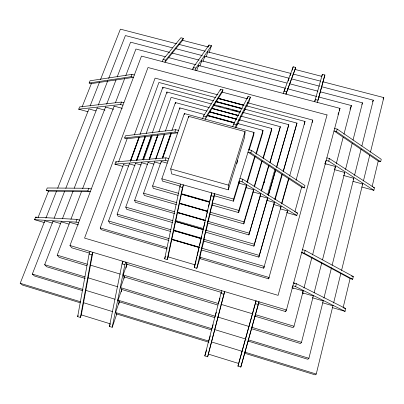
<?xml version="1.0" encoding="UTF-8"?>
<svg xmlns="http://www.w3.org/2000/svg" width="404" height="404" viewBox="0 0 404 404"><rect width="100%" height="100%" fill="white"/><g stroke="black" fill="none" stroke-linecap="round" stroke-linejoin="round"><path stroke-width="0.61" d="M228.3 189.824L228.447 185.133L245.061 131.623L188.693 116.342L170.715 168.943L171.614 173.887L228.3 189.824L244.622 137.143L245.061 131.623M237.239 125.124L237.33 123.417L236.007 127.614M214.216 195.723L233.512 201.182L233.628 199.071L254.01 132.416L184.33 113.544L161.852 178.795L162.357 181.058L180.447 186.173M239.163 120.882L239.229 119.766L237.926 123.897M242.829 113.58L242.91 112.393L241.648 116.418M244.546 110.822L244.627 109.691M212.019 205.02L238.673 212.6L238.845 210.439L246.652 184.547M209.812 214.165L243.789 223.882L244.001 221.867L253.672 189.35M254.01 132.416L253.732 135.022L249.137 150.061M255.065 156.737L254.672 156.479L246.945 182.068M237.491 123.462L262.999 130.351L262.62 133.143L256.267 154.212M207.818 223.099L248.879 234.906L260.651 193.844M262.034 161.287L261.757 161.105L254.187 186.547M239.037 119.71L271.766 128.528L271.316 131.27L263.272 158.333M206.025 232.26L253.889 246.097L267.66 197.728M268.897 165.766L268.635 165.595L261.216 190.88M80.391 317.453L91.915 254.894L92.854 252.323L81.31 314.893L80.391 317.453L77.669 316.61L89.097 254.05L90.036 251.48M240.9 116.105L280.346 126.71L270.13 162.423M116.791 313.898L112.206 327.285L109.454 326.437L122.028 263.873L122.932 261.277L122.437 263.731M112.206 327.285L124.876 264.721L125.78 262.125L126.901 264.251L123.175 274.983L124.316 276.942L120.604 287.663L121.766 289.461L118.069 300.172L119.251 301.818L115.564 312.519L116.756 313.994M118.771 304.177L119.397 301.106M121.271 291.89L121.771 289.436M124.023 278.376L124.402 276.533M126.149 267.928L127.028 263.63M208.499 206.914L211.741 192.885L194.253 267.554L196.814 268.312L214.423 193.642C215.115 197.662 211.555 201.081 212.317 205.101C210.045 210.408 210.221 216.034 207.949 221.336C207.59 228.058 204.177 234.416 203.909 241.137L258.858 257.106L274.457 201.995M167.185 259.56L182.487 187.592L183.391 184.881L168.069 256.873L167.185 259.56L164.65 258.812L179.825 186.84L180.734 184.128M242.476 112.277L288.789 124.695L276.629 167.478M196.091 260.58L195.102 264.847L168.069 256.873M196.374 259.358L196.935 256.919M197.218 255.702L198.909 248.384M199.616 245.334L201.727 236.183M202.434 233.138L203 230.699M203.56 228.255L204.974 222.16M206.101 217.281L206.666 214.842M206.944 213.62L207.792 209.964M282.305 174.518L281.901 174.255L274.76 199.263M332.209 307.555L345.041 311.348L345.708 308.545L296.364 283.679L293.647 282.881L294.774 283.446M352.677 279.27L304.394 253.268L301.717 252.495L350.111 278.523L352.677 279.27L353.323 276.553L305.141 250.445L302.465 249.677M361.742 186.986L373.857 190.314L374.452 187.825L329.411 158.565L326.841 157.863M380.664 161.721L336.527 131.608L333.992 130.931L378.23 161.065L380.664 161.721L381.245 159.297L337.189 129.103L334.658 128.432M243.935 108.923L296.97 123.109L283.366 171.22M343.107 307.782L350.111 278.523M372.129 186.542L378.23 161.065M244.516 353.187L315.12 374.846L316.246 374.043L333.022 305.394M333.608 303L340.809 273.518M341.557 270.453L362.827 183.411M363.428 180.962L369.721 155.217M370.468 152.151L383.8 97.596L322.826 81.754M201.51 249.995L263.741 268.175L264.186 266.413L201.212 248.031M258.545 303.495L259.009 301.803L248.071 341.062L307.858 359.272L308.914 358.272L323.25 300.783M323.917 298.122L331.492 267.756M332.103 265.312L353.919 177.851M354.53 175.407L361.09 149.106M361.853 146.046L373.296 100.177L321.397 86.653M251.091 328.578L300.531 343.536L301.5 342.339L313.327 295.905M314.105 292.849L321.73 262.908M322.508 259.858L344.758 172.483L334.265 169.584M345.536 169.428L352.227 143.157M353.005 140.102L362.499 102.833L320.387 91.819M207.646 356.798L224.629 291.567L207.646 356.798L204.808 355.919L221.69 290.688M288.855 178.79L288.587 178.613L281.583 203.47M254.53 316.044L293.132 327.639L294.016 326.24L303.212 290.885M303.944 288.067L311.928 257.353M312.565 254.914L335.547 166.524L324.968 163.615L326.159 160.439L328.73 161.14L373.857 190.314M336.34 163.474L343.178 137.183M343.95 134.214L351.399 105.56L318.438 96.915M304.207 124.457L305 121.453L245.95 105.691M258.464 303.47L285.658 311.575L285.981 310.358M338.022 114.468L338.507 112.645M285.658 311.575L286.456 309.974L339.986 108.368L141.476 56.095L69.968 245.506L71.725 247.803L89.254 253.03M345.041 311.348L295.597 286.587L296.364 283.679M304.394 253.268L305.141 250.445M328.73 161.14L329.411 158.565M336.527 131.608L337.189 129.103M244.678 353.237L248.071 341.062M324.887 74.998L318.009 100.202L315.292 99.485L314.671 101.702L322.362 74.346L324.887 74.998L320.21 91.996M286.855 212.681L296.809 215.489L297.465 213.08L242.809 179.24L239.936 178.437M304.333 187.885L250.828 152.894L247.985 152.116L301.642 187.138L304.333 187.885L304.975 185.542L251.571 150.45L248.733 149.672M294.905 211.716L301.642 187.138M237.951 366.165L256.035 300.914L237.951 366.165L240.819 367.054L244.708 353.136M317.347 102.495L320.291 91.794M199.743 258.585L268.665 278.821L287.628 210.641M296.066 180.26L312.777 120.109L247.637 102.757M322.362 74.346L321.796 76.371L295.102 69.458L285.906 94.127L295.693 67.448L293.193 66.801L283.209 93.42M240.819 367.054L258.252 304.505L255.278 303.616M263.741 268.175L281.093 206.363M281.775 203.939L288.946 178.467M289.628 176.038L305 121.453M275.149 199.571L282.421 174.084M283.113 171.655L296.97 123.109M258.858 257.106L273.877 204.485M275.255 199.647L275.599 198.435M312.08 122.538L312.777 120.109M267.549 194.799L274.841 169.645L275.715 169.882L268.382 195.314M268.357 195.314L275.695 169.963M276.568 166.943L288.789 124.695M253.889 246.097L267.534 198.925M270.503 188.648L270.857 187.436M287.027 212.726L287.557 210.903L280.437 208.893L281.027 206.59L273.851 204.57L274.331 202.429L267.105 200.394L267.549 198.106L260.267 196.061L260.595 194.036L253.268 191.981L253.566 189.708L246.193 187.643L246.43 185.279L239.006 183.204L239.168 180.952L242.041 181.755L296.809 215.489M295.102 69.458L295.693 67.448M261.484 191.047L268.988 165.418M269.877 162.393L280.346 126.71M248.879 234.906L260.742 194.435M264.11 182.962L264.463 181.749M288.153 81.113L289.011 78.209M290.158 75.72L290.835 73.442M292.168 70.276L293.193 66.801M268.665 278.821L269.059 277.482L199.475 257.06M218.382 303.545L219.943 298.319M215.125 316.231L216.332 312.166M211.903 328.74L213.115 324.68M254.389 186.941L262.09 161.05M262.989 158.035L271.766 128.528M208.732 341.082L210.282 335.865M243.789 223.882L253.439 191.405M204.808 355.919L206.575 349.98M284.492 90.597L285.027 88.794M247.354 182.315L255.187 156.247M255.914 153.838L262.999 130.351M238.673 212.6L246.652 186.113M242.041 181.755L242.809 179.24M250.828 152.894L251.571 150.45M233.512 201.182L239.395 181.936M236.84 163.595L237.764 160.61M243.425 113.09L244.667 109.12M203.909 241.137C202.303 246.824 200.606 252.859 199.849 258.616M245.167 109.726L246.395 105.813M247.016 106.176L248.056 102.868M196.814 268.312L200.081 257.878M248.571 103.091L250.435 97.147L248.061 96.516L233.578 124.114L232.77 126.664M235.375 127.371L236.183 124.816L250.435 97.147M203.207 229.472L203.48 228.613L175.785 220.619L175.503 221.473L203.227 229.704M199.106 247.415L199.202 247.122L171.841 239.138L171.745 239.431L199.116 247.49M239.799 120.235L241.082 116.155M194.253 267.554L194.935 265.388M248.061 96.516L247.339 98.808L222.215 92.132L205.242 119.21L206.085 116.68L222.963 89.855L220.614 89.233L203.51 115.983L202.667 118.513M238.567 115.478L238.491 115.726L211.908 108.58L211.989 108.338L238.562 115.589M222.215 92.132L222.963 89.855M164.65 258.812L165.438 256.414M220.225 90.41L220.614 89.233M203.076 61.358L204.828 56.267L204.873 57.398M208.525 46.5L209.03 45.031L211.464 45.662L209.141 52.439M206.217 56.651L207.853 51.879M196.677 70.715L198.5 65.438L198.566 66.574M109.454 326.437L110.166 324.372M199.924 65.968L201.712 60.782L201.768 61.918M178.098 195.369L153.262 188.304L152.641 185.951L161.14 161.519M162.383 157.944L171.089 132.911M171.917 130.527L179.795 107.878L204.697 114.605M162.458 157.954L170.897 133.466L171.301 133.578L162.837 157.924M195.188 70.235L195.93 68.099L211.464 45.662M166.004 157.823L115.766 161.873L114.923 164.15L165.155 160.282L166.004 157.823L168.811 158.605M175.745 129.684L125.427 135.789L124.604 138.011L174.917 132.073L175.745 129.684L178.512 130.442M209.03 45.031L193.314 67.412L192.572 69.549L193.289 68.523M176.442 204.621L144.284 195.425L143.592 193.183L154.611 161.792M155.626 159.075L164.383 133.956M165.423 130.997L175.402 102.566L206.919 111.06M155.888 159.055L164.554 134.36L164.287 134.391M174.609 213.549L135.36 202.263L134.658 200.283L148.147 162.206M149.202 159.232L157.843 134.835M158.893 131.861L171.119 97.349L209.348 107.626M149.126 159.595L157.767 135.047L158.035 135.123L149.379 159.575M143.536 160.029L152.182 135.8L151.338 135.572L151.414 135.89M183.31 38.38L165.68 60.145L164.908 62.267L182.613 40.324L183.31 38.38L180.901 37.754L163.09 59.464L162.317 61.58M172.705 222.629L126.664 209.317L125.775 207.111L141.673 162.615M142.733 159.651L151.429 135.325M152.273 132.951L166.903 92.016L211.393 103.944M142.976 159.499L151.202 136.481M339.234 110.464L339.986 108.368M170.634 231.467L118.059 216.185L117.135 214.14L135.512 163.145M136.365 160.772L145.127 136.456L145.541 136.572L137.118 159.974M146.192 133.492L162.863 87.239L213.458 100.773M136.527 160.59L145.127 136.461M77.669 316.61L78.078 315.468M168.882 240.461L109.671 223.159L108.575 220.993L129.437 163.564M130.3 161.196L139.117 136.926M139.976 134.557L158.903 82.461L215.514 97.571M130.411 161.08L139.006 137.224L139.289 137.299L130.664 161.06M167.211 249.031L101.197 229.644L100.243 227.947L123.442 164.574M134.285 134.966L155.096 78.108L217.806 94.814M118.549 162.014L127.149 138.713L177.689 132.835L174.917 132.073M77.018 219.387L35.582 217.135L34.562 219.68L75.987 222.109L77.018 219.387L79.548 220.129M88.809 188.274L47.228 187.981L46.238 190.461L87.804 190.915L88.809 188.274L91.304 188.991M121.473 102.066L79.608 106.919L78.694 109.201L120.554 104.484L121.473 102.066L123.871 102.717M131.962 74.371L90.047 80.785L89.158 83.007L131.073 76.725L131.962 74.371L134.335 75.003M86.85 265.691L59.105 257.358L57.211 255.187L69.806 222.2M70.932 219.256L81.522 191.526M82.628 188.628L114.12 106.161M115.468 102.626L124.695 78.472M125.816 75.528L135.941 49.02L165.236 56.712M85.279 278.422L46.687 266.751L44.667 264.711L61.262 221.735M62.398 218.791L73.079 191.122M74.215 188.178L105.58 106.939M106.666 104.136L116.039 79.861M117.175 76.917L130.588 42.183L169.645 52.399M349.98 109.206L351.399 105.56M82.759 290.698L34.476 275.993L32.33 274.074L52.964 221.2M54.111 218.266L64.655 191.238M65.802 188.304L97.207 107.823M98.273 105.096L107.752 80.8M108.671 78.447L125.407 35.562L172.417 47.818M80.376 302.833L22.447 285.062L20.2 283.285L44.728 221.069M45.884 218.135L56.53 191.137M57.686 188.203L88.92 108.974L96.056 110.878M90.077 106.04L99.566 81.977M100.49 79.628L120.387 29.154L176.487 43.728M37.936 217.827L48.566 191.132L90.304 191.632L87.804 190.915M82.083 106.949L91.38 83.608L133.446 77.356L131.073 76.725M334.694 168.554L335.552 166.504M361.848 104.389L362.499 102.833M372.604 101.722L373.296 100.177M344.082 173.942L344.769 172.452M292.228 287.194L292.88 285.79L295.597 286.587M383.078 99.116L383.8 97.596M353.323 179.255L353.808 178.29L343.39 175.437M302.702 291.845L303.192 290.951L292.011 287.658M362.171 184.941L362.681 184.017L352.955 181.351M182.613 40.324L208.358 46.99M178.927 44.364L205.146 51.177M207.585 51.808L291.117 73.513M292.945 73.988L320.458 81.138M175.472 48.611L202.338 55.616M204.778 56.252L289.037 78.214M291.481 78.851L319.564 86.173M172.084 53.035L198.94 60.06M201.379 60.696L286.82 83.042M289.264 83.678L317.948 91.183M168.286 57.509L195.92 64.761M198.197 65.357L285.482 88.264M287.31 88.744L316.61 96.43M163.09 59.464L165.68 60.145M193.314 67.412L195.93 68.099M283.866 91.223L286.557 91.93M217.948 98.217L243.516 105.045M243.955 105.277L218.271 98.303L218.19 98.561L243.88 105.419M215.898 101.424L242.107 108.434M241.597 108.474L216.226 101.51L216.1 101.889L242.092 108.843M213.832 104.596L240.648 111.787M218.912 106.308L220.7 106.787M226.674 108.388L228.462 108.868M232.643 109.989L234.431 110.469M235.628 110.787L237.416 111.267M240.183 112.494L213.878 105.439L214.13 104.676L214.135 105.025M211.777 108.277L238.476 115.453M209.343 111.711L236.613 119.059M236.082 119.028L209.792 111.832L209.706 112.09L236.603 119.337M89.158 83.007L91.38 83.608M207.126 115.261L234.456 122.644M234.749 122.882L207.54 115.372L207.419 115.741L234.638 123.094M203.51 115.983L206.085 116.68M233.578 124.114L236.183 124.816M120.554 104.484L122.957 105.136M114.135 106.121L122.281 108.343M105.53 107.08L113.559 109.272M97.132 108.014L104.949 110.156M373.463 187.552L374.452 187.825M78.694 109.201L87.986 111.751M124.604 138.011L127.149 138.713M165.155 160.282L167.963 161.065M167.2 163.12L161.171 161.433L161.383 162.453M154.55 161.974L160.514 163.645M148.051 162.474L153.954 164.125M170.715 168.943L228.447 185.133M141.627 162.751L147.465 164.388M135.426 163.373L141.198 164.994M129.325 163.883L135.032 165.488M115.766 161.873L116.791 162.166M295.829 212.62L297.465 213.08M123.422 164.625L128.502 166.059M114.923 164.15L123.013 166.433M161.852 178.795L233.628 199.071M179.825 186.84L182.487 187.592M210.873 195.622L213.559 196.384M209.696 201.722L181.507 193.718L181.376 194.117L209.575 202.247M152.641 185.951L178.745 193.37M181.174 194.056L209.706 202.162M212.13 202.853L238.845 210.439M207.52 211.135L179.502 203.131L179.411 203.414L207.429 211.423M143.592 193.183L176.861 202.687M179.28 203.379L207.712 211.499M210.131 212.191L244.001 221.867M134.658 200.283L174.629 211.767M177.053 212.464L205.515 220.64M207.934 221.331L249.117 233.164M125.775 207.111L173.028 220.756M174.846 221.281L203.323 229.502M205.742 230.204L254.212 244.203M351.52 276.028L353.323 276.553M46.238 190.461L48.566 191.132M117.135 214.14L170.942 229.765M173.361 230.467L201.172 238.542L201.288 238.102L173.76 230.113L173.619 230.543L201.162 238.648M203.591 239.244L259.216 255.394M108.575 220.993L169.124 238.663M171.543 239.37L199.399 247.501M100.243 227.947L166.802 247.475M75.987 222.109L78.517 222.851M69.756 222.331L78.427 224.882M61.226 221.821L69.069 224.129M302.212 292.738L313.302 296.006M52.914 221.326L60.645 223.604M312.211 297.718L323.21 300.96M35.582 217.135L36.759 217.478M343.627 307.934L345.708 308.545M44.814 220.847L52.434 223.094M322.589 302.768L332.916 305.813M34.562 219.68L44.425 222.594M69.968 245.506L286.456 309.974M126.72 264.196L221.599 292.481M89.097 254.05L91.915 254.894M122.028 263.873L124.876 264.721M220.892 293.365L223.836 294.238M57.211 255.187L87.415 264.251M90.435 265.155L120.347 274.134M123.058 274.947L218.503 303.586M220.922 304.308L252.939 313.913M255.353 314.64L294.016 326.24M123.644 276.74L217.736 304.995M44.667 264.711L85.062 276.917M88.077 277.831L117.796 286.815M120.634 287.668L215.287 316.281M217.7 317.009L249.051 326.483M251.46 327.215L301.5 342.339M121.453 289.365L214.913 317.635M32.33 274.074L83.057 289.517M85.471 290.254L115.064 299.258M117.478 299.995L211.686 328.674M214.1 329.411L246.107 339.153M248.521 339.89L308.914 358.272M118.968 301.727L211.903 330.043M20.2 283.285L80.492 301.768M83.507 302.692L112.797 311.671M115.463 312.489L208.918 341.143M211.332 341.88L242.082 351.308M244.496 352.046L316.246 374.043M115.978 313.756L208.913 342.264M81.31 314.893L110.343 323.851M208.434 354.136L238.703 363.479M292.289 287.799L293.41 288.36M302.404 292.834L303.525 293.395M324.861 163.549L325.912 164.221M162.863 87.239L163.054 88.431M166.903 92.016L167.094 93.258M175.402 102.566L175.558 103.732M179.795 107.878L179.942 109.06M184.33 113.544L184.451 114.64M188.693 116.342L188.804 117.488M327.038 114.943L278.104 295.349L84.567 238.092L147.995 67.513L327.038 114.943M205.399 220.306L205.318 220.66L177.462 212.58L177.553 212.307L205.399 220.306"/></g></svg>
